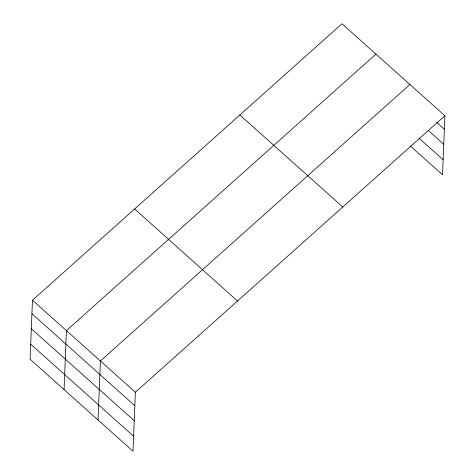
<?xml version="1.0" encoding="UTF-8"?>
<svg xmlns="http://www.w3.org/2000/svg" width="475" height="475" viewBox="0 0 475 475"><rect width="100%" height="100%" fill="white"/><g stroke="black" fill="none" stroke-linecap="round" stroke-linejoin="round"><path stroke-width="0.71" d="M32.466 300.23L30.097 359.237L133.006 451.25L135.375 392.249L444.903 115.763L341.994 23.75L32.466 300.23L135.375 392.249M64.06 389.601L66.429 330.594L375.951 54.114M98.016 419.965L100.385 360.964L409.913 84.479M444.903 115.763L442.534 174.77L410.275 145.926M436.709 122.39L444.363 129.236M428.45 130.572L443.757 144.263M419.081 138.237L443.133 159.743M239.851 114.992L342.76 207.005M134.609 208.994L237.518 301.007M31.926 313.702L134.835 405.715M31.32 328.724L134.235 420.743M30.703 344.209L133.612 436.222"/></g></svg>
